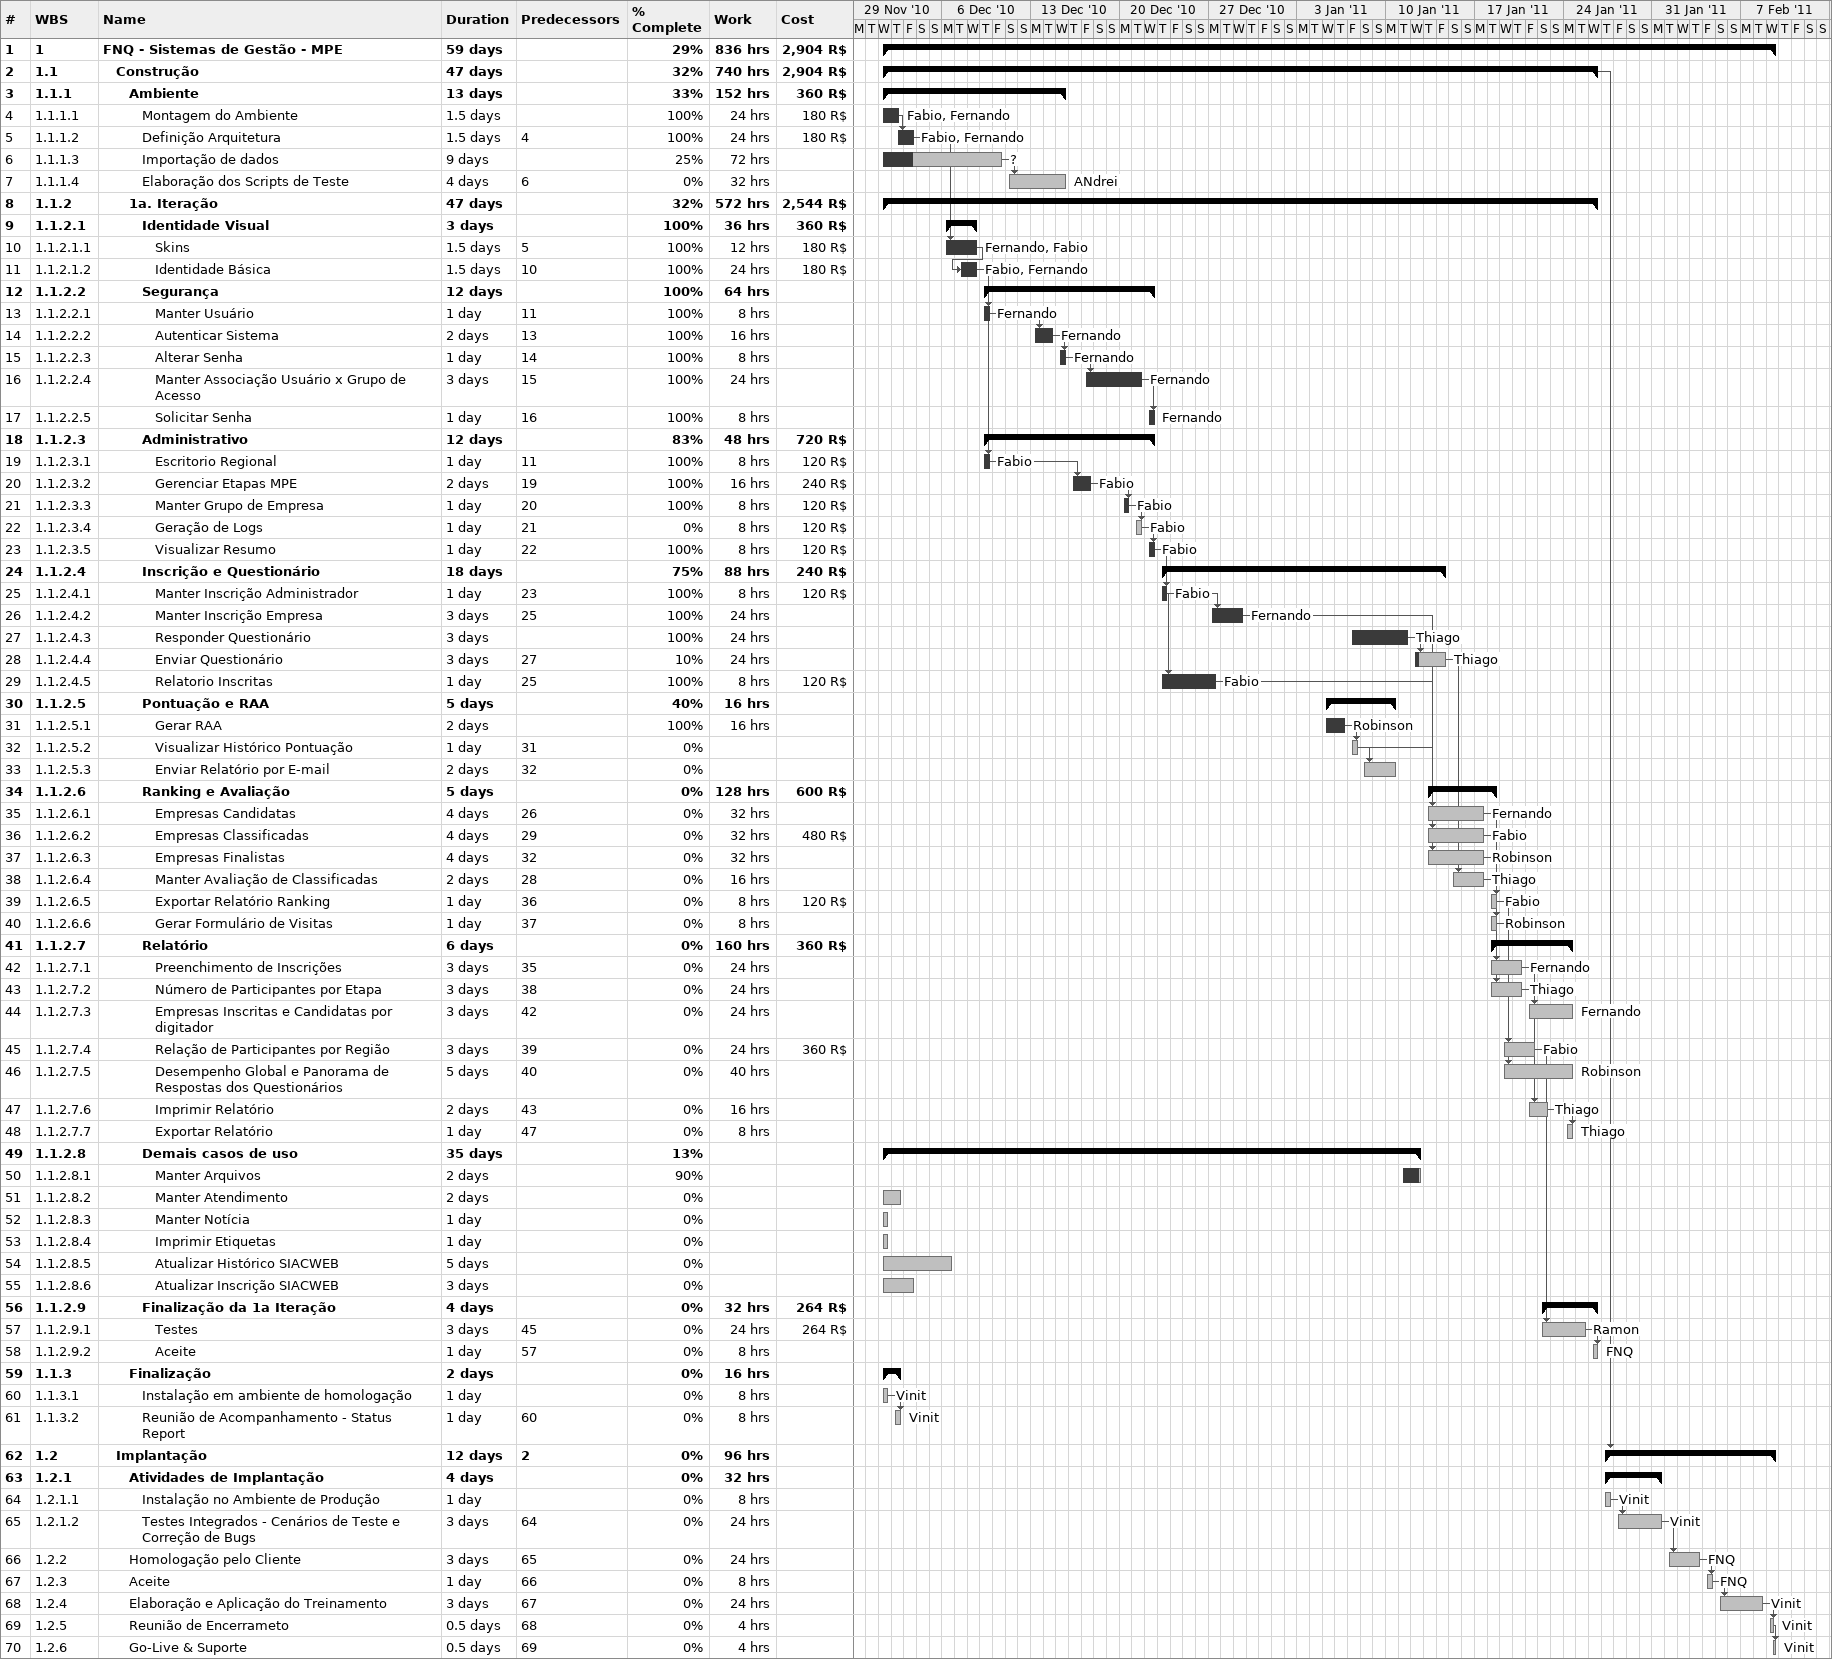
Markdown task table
| ID | WBS | Task | Duration | Start | Finish | Predecessors | Resources | % complete | Work (h) | Cost (R$) |
|---|---|---|---|---|---|---|---|---|---|---|
| 1 | 1 | **FNQ - Sistemas de Gestão - MPE** | 59d | 2010-12-01 | 2011-02-09 |  |  | 29 | 836 | 2904 |
| 2 | 1.1 | **Construção** | 47d | 2010-12-01 | 2011-01-26 |  |  | 32 | 740 | 2904 |
| 3 | 1.1.1 | **Ambiente** | 13d | 2010-12-01 | 2010-12-15 |  |  | 33 | 152 | 360 |
| 4 | 1.1.1.1 | Montagem do Ambiente | 1.5d | 2010-12-01 | 2010-12-02 |  | Fabio, Fernando | 100 | 24 | 180 |
| 5 | 1.1.1.2 | Definição Arquitetura | 1.5d | 2010-12-02 | 2010-12-03 | 4 | Fabio, Fernando | 100 | 24 | 180 |
| 6 | 1.1.1.3 | Importação de dados | 9d | 2010-12-01 | 2010-12-10 |  | ? | 25 | 72 |  |
| 7 | 1.1.1.4 | Elaboração dos Scripts de Teste | 4d | 2010-12-11 | 2010-12-15 | 6 | ANdrei | 0 | 32 |  |
| 8 | 1.1.2 | **1a. Iteração** | 47d | 2010-12-01 | 2011-01-26 |  |  | 32 | 572 | 2544 |
| 9 | 1.1.2.1 | **Identidade Visual** | 3d | 2010-12-06 | 2010-12-08 |  |  | 100 | 36 | 360 |
| 10 | 1.1.2.1.1 | Skins | 1.5d | 2010-12-06 | 2010-12-08 | 5 | Fernando, Fabio | 100 | 12 | 180 |
| 11 | 1.1.2.1.2 | Identidade Básica | 1.5d | 2010-12-07 | 2010-12-08 | 10 | Fabio, Fernando | 100 | 24 | 180 |
| 12 | 1.1.2.2 | **Segurança** | 12d | 2010-12-09 | 2010-12-22 |  |  | 100 | 64 |  |
| 13 | 1.1.2.2.1 | Manter Usuário | 1d | 2010-12-09 | 2010-12-09 | 11 | Fernando | 100 | 8 |  |
| 14 | 1.1.2.2.2 | Autenticar Sistema | 2d | 2010-12-13 | 2010-12-14 | 13 | Fernando | 100 | 16 |  |
| 15 | 1.1.2.2.3 | Alterar Senha | 1d | 2010-12-15 | 2010-12-15 | 14 | Fernando | 100 | 8 |  |
| 16 | 1.1.2.2.4 | Manter Associação Usuário x Grupo de Acesso | 3d | 2010-12-17 | 2010-12-21 | 15 | Fernando | 100 | 24 |  |
| 17 | 1.1.2.2.5 | Solicitar Senha | 1d | 2010-12-22 | 2010-12-22 | 16 | Fernando | 100 | 8 |  |
| 18 | 1.1.2.3 | **Administrativo** | 12d | 2010-12-09 | 2010-12-22 |  |  | 83 | 48 | 720 |
| 19 | 1.1.2.3.1 | Escritorio Regional | 1d | 2010-12-09 | 2010-12-09 | 11 | Fabio | 100 | 8 | 120 |
| 20 | 1.1.2.3.2 | Gerenciar Etapas MPE | 2d | 2010-12-16 | 2010-12-17 | 19 | Fabio | 100 | 16 | 240 |
| 21 | 1.1.2.3.3 | Manter Grupo de Empresa | 1d | 2010-12-20 | 2010-12-20 | 20 | Fabio | 100 | 8 | 120 |
| 22 | 1.1.2.3.4 | Geração de Logs | 1d | 2010-12-21 | 2010-12-21 | 21 | Fabio | 0 | 8 | 120 |
| 23 | 1.1.2.3.5 | Visualizar Resumo | 1d | 2010-12-22 | 2010-12-22 | 22 | Fabio | 100 | 8 | 120 |
| 24 | 1.1.2.4 | **Inscrição e Questionário** | 18d | 2010-12-23 | 2011-01-14 |  |  | 75 | 88 | 240 |
| 25 | 1.1.2.4.1 | Manter Inscrição Administrador | 1d | 2010-12-23 | 2010-12-23 | 23 | Fabio | 100 | 8 | 120 |
| 26 | 1.1.2.4.2 | Manter Inscrição Empresa | 3d | 2010-12-27 | 2010-12-29 | 25 | Fernando | 100 | 24 |  |
| 27 | 1.1.2.4.3 | Responder Questionário | 3d | 2011-01-07 | 2011-01-11 |  | Thiago | 100 | 24 |  |
| 28 | 1.1.2.4.4 | Enviar Questionário | 3d | 2011-01-12 | 2011-01-14 | 27 | Thiago | 10 | 24 |  |
| 29 | 1.1.2.4.5 | Relatorio Inscritas | 1d | 2010-12-23 | 2010-12-27 | 25 | Fabio | 100 | 8 | 120 |
| 30 | 1.1.2.5 | **Pontuação e RAA** | 5d | 2011-01-05 | 2011-01-10 |  |  | 40 | 16 |  |
| 31 | 1.1.2.5.1 | Gerar RAA | 2d | 2011-01-05 | 2011-01-06 |  | Robinson | 100 | 16 |  |
| 32 | 1.1.2.5.2 | Visualizar Histórico Pontuação | 1d | 2011-01-07 | 2011-01-07 | 31 |  | 0 |  |  |
| 33 | 1.1.2.5.3 | Enviar Relatório por E-mail | 2d | 2011-01-08 | 2011-01-10 | 32 |  | 0 |  |  |
| 34 | 1.1.2.6 | **Ranking e Avaliação** | 5d | 2011-01-13 | 2011-01-18 |  |  | 0 | 128 | 600 |
| 35 | 1.1.2.6.1 | Empresas Candidatas | 4d | 2011-01-13 | 2011-01-17 | 26 | Fernando | 0 | 32 |  |
| 36 | 1.1.2.6.2 | Empresas Classificadas | 4d | 2011-01-13 | 2011-01-17 | 29 | Fabio | 0 | 32 | 480 |
| 37 | 1.1.2.6.3 | Empresas Finalistas | 4d | 2011-01-13 | 2011-01-17 | 32 | Robinson | 0 | 32 |  |
| 38 | 1.1.2.6.4 | Manter Avaliação de Classificadas | 2d | 2011-01-15 | 2011-01-17 | 28 | Thiago | 0 | 16 |  |
| 39 | 1.1.2.6.5 | Exportar Relatório Ranking | 1d | 2011-01-18 | 2011-01-18 | 36 | Fabio | 0 | 8 | 120 |
| 40 | 1.1.2.6.6 | Gerar Formulário de Visitas | 1d | 2011-01-18 | 2011-01-18 | 37 | Robinson | 0 | 8 |  |
| 41 | 1.1.2.7 | **Relatório** | 6d | 2011-01-18 | 2011-01-24 |  |  | 0 | 160 | 360 |
| 42 | 1.1.2.7.1 | Preenchimento de Inscrições | 3d | 2011-01-18 | 2011-01-20 | 35 | Fernando | 0 | 24 |  |
| 43 | 1.1.2.7.2 | Número de Participantes por Etapa | 3d | 2011-01-18 | 2011-01-20 | 38 | Thiago | 0 | 24 |  |
| 44 | 1.1.2.7.3 | Empresas Inscritas e Candidatas por digitador | 3d | 2011-01-21 | 2011-01-24 | 42 | Fernando | 0 | 24 |  |
| 45 | 1.1.2.7.4 | Relação de Participantes por Região | 3d | 2011-01-19 | 2011-01-21 | 39 | Fabio | 0 | 24 | 360 |
| 46 | 1.1.2.7.5 | Desempenho Global e Panorama de Respostas dos Questionários | 5d | 2011-01-19 | 2011-01-24 | 40 | Robinson | 0 | 40 |  |
| 47 | 1.1.2.7.6 | Imprimir Relatório | 2d | 2011-01-21 | 2011-01-22 | 43 | Thiago | 0 | 16 |  |
| 48 | 1.1.2.7.7 | Exportar Relatório | 1d | 2011-01-24 | 2011-01-24 | 47 | Thiago | 0 | 8 |  |
| 49 | 1.1.2.8 | **Demais casos de uso** | 35d | 2010-12-01 | 2011-01-12 |  |  | 13 |  |  |
| 50 | 1.1.2.8.1 | Manter Arquivos | 2d | 2011-01-11 | 2011-01-12 |  |  | 90 |  |  |
| 51 | 1.1.2.8.2 | Manter Atendimento | 2d | 2010-12-01 | 2010-12-02 |  |  | 0 |  |  |
| 52 | 1.1.2.8.3 | Manter Notícia | 1d | 2010-12-01 | 2010-12-01 |  |  | 0 |  |  |
| 53 | 1.1.2.8.4 | Imprimir Etiquetas | 1d | 2010-12-01 | 2010-12-01 |  |  | 0 |  |  |
| 54 | 1.1.2.8.5 | Atualizar Histórico SIACWEB | 5d | 2010-12-01 | 2010-12-06 |  |  | 0 |  |  |
| 55 | 1.1.2.8.6 | Atualizar Inscrição SIACWEB | 3d | 2010-12-01 | 2010-12-03 |  |  | 0 |  |  |
| 56 | 1.1.2.9 | **Finalização da 1a Iteração** | 4d | 2011-01-22 | 2011-01-26 |  |  | 0 | 32 | 264 |
| 57 | 1.1.2.9.1 | Testes | 3d | 2011-01-22 | 2011-01-25 | 45 | Ramon | 0 | 24 | 264 |
| 58 | 1.1.2.9.2 | Aceite | 1d | 2011-01-26 | 2011-01-26 | 57 | FNQ | 0 | 8 |  |
| 59 | 1.1.3 | **Finalização** | 2d | 2010-12-01 | 2010-12-02 |  |  | 0 | 16 |  |
| 60 | 1.1.3.1 | Instalação em ambiente de homologação | 1d | 2010-12-01 | 2010-12-01 |  | Vinit | 0 | 8 |  |
| 61 | 1.1.3.2 | Reunião de Acompanhamento - Status Report | 1d | 2010-12-02 | 2010-12-02 | 60 | Vinit | 0 | 8 |  |
| 62 | 1.2 | **Implantação** | 12d | 2011-01-27 | 2011-02-09 | 2 |  | 0 | 96 |  |
| 63 | 1.2.1 | **Atividades de Implantação** | 4d | 2011-01-27 | 2011-01-31 |  |  | 0 | 32 |  |
| 64 | 1.2.1.1 | Instalação no Ambiente de Produção | 1d | 2011-01-27 | 2011-01-27 |  | Vinit | 0 | 8 |  |
| 65 | 1.2.1.2 | Testes Integrados - Cenários de Teste e Correção de Bugs | 3d | 2011-01-28 | 2011-01-31 | 64 | Vinit | 0 | 24 |  |
| 66 | 1.2.2 | Homologação pelo Cliente | 3d | 2011-02-01 | 2011-02-03 | 65 | FNQ | 0 | 24 |  |
| 67 | 1.2.3 | Aceite | 1d | 2011-02-04 | 2011-02-04 | 66 | FNQ | 0 | 8 |  |
| 68 | 1.2.4 | Elaboração e Aplicação do Treinamento | 3d | 2011-02-05 | 2011-02-08 | 67 | Vinit | 0 | 24 |  |
| 69 | 1.2.5 | Reunião de Encerrameto | 0.5d | 2011-02-09 | 2011-02-09 | 68 | Vinit | 0 | 4 |  |
| 70 | 1.2.6 | Go-Live & Suporte | 0.5d | 2011-02-09 | 2011-02-09 | 69 | Vinit | 0 | 4 |  |
